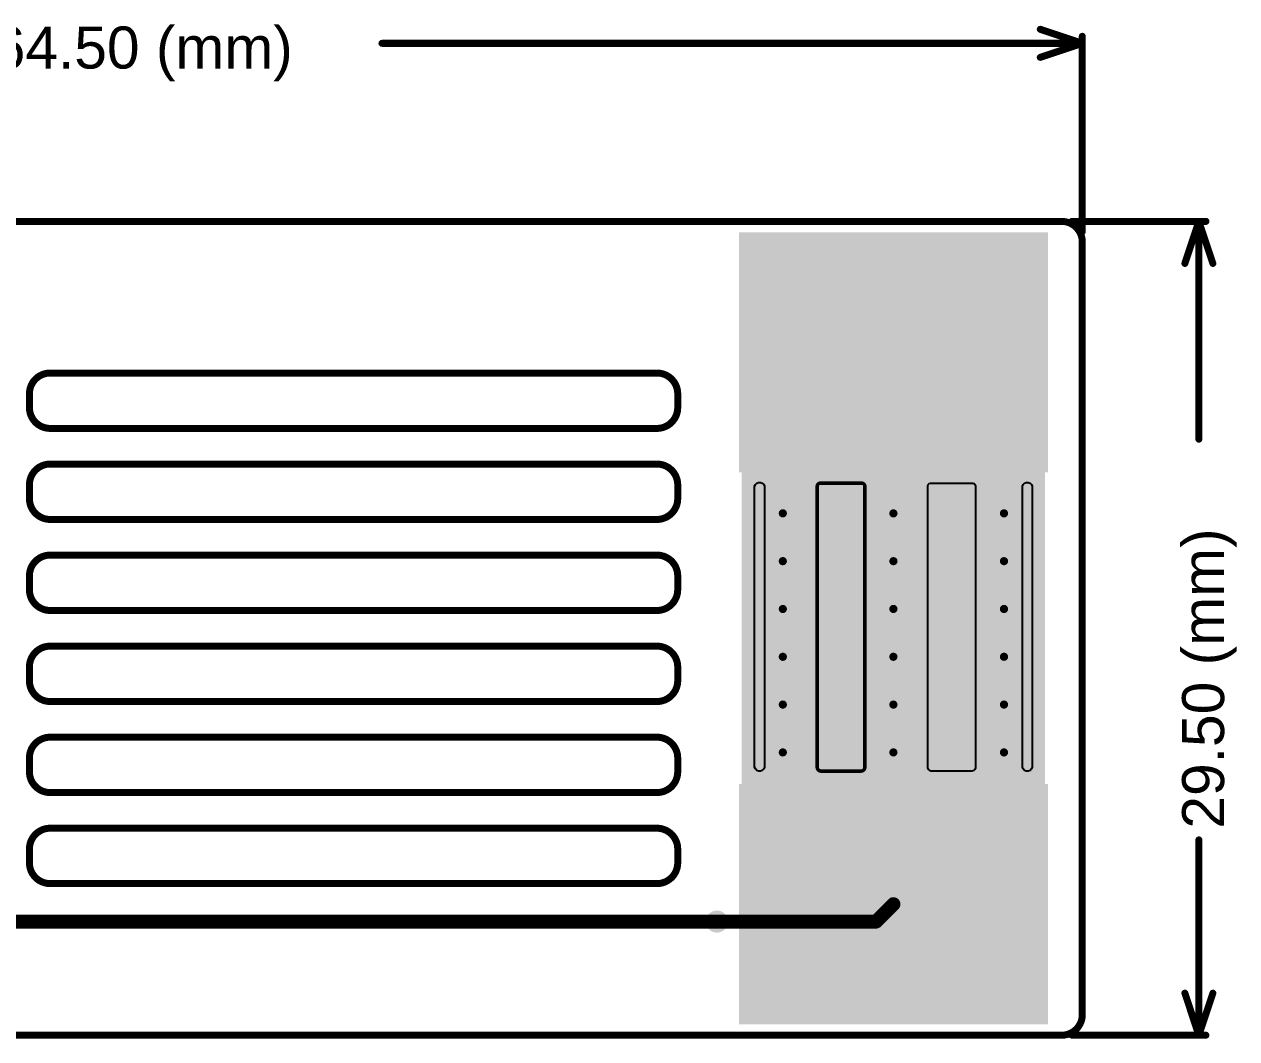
# Model space of a CAD drawing. Header units: millimetres. Extents: x -78 to 5.6, y -6.3 to 35.9.
# Drawn here: x -38.37 to 5.6, y -0.88 to 35.9 of the extents above; entities that cross this region are included whole.
import ezdxf

# ---------------------------------------------------------------- set-up
doc = ezdxf.new("R2010")
doc.units = ezdxf.units.MM
for name, color, linetype in [('BottomLayer', 5, 'Continuous'), ('BottomPaste', 16, 'Continuous'), ('BottomSolder', 6, 'Continuous'), ('Mechanical1', 6, 'Continuous'), ('Mechanical2', 216, 'Continuous'), ('MultiLayer', 9, 'Continuous'), ('TopLayer', 1, 'Continuous'), ('TopSolder', 216, 'Continuous'), ('ViaHoleLayer', 16, 'Continuous')]:
    doc.layers.add(name, color=color, linetype=linetype)
doc.styles.add('Arial', font='', dxfattribs={"height": 0.2})
doc.styles.get('Arial').set_extended_font_data('Arial')

# ---------------------------------------------------------------- blocks, each defined once
blk = doc.blocks.new('18650_CELL_PAD_B_11')
at = {"layer": 'BottomLayer'}
for points in [[(5.5, 4.25), (5.5, -4.25), (-5.5, -4.25), (-5.5, 4.25)], [(54.5, 4.25), (54.5, -4.25), (43.5, -4.25), (43.5, 4.25)]]:
    blk.add_hatch(color=5, dxfattribs=at).paths.add_polyline_path(points)
at = {"layer": 'BottomPaste'}
for points in [[(5.5, 4.25), (5.5, -4.25), (-5.5, -4.25), (-5.5, 4.25)], [(54.5, 4.25), (54.5, -4.25), (43.5, -4.25), (43.5, 4.25)]]:
    blk.add_hatch(color=16, dxfattribs=at).paths.add_polyline_path(points)
at = {"layer": 'BottomSolder'}
for points in [[(5.602, 4.352), (5.602, -4.352), (-5.602, -4.352), (-5.602, 4.352)], [(54.602, 4.352), (54.602, -4.352), (43.398, -4.352), (43.398, 4.352)]]:
    blk.add_hatch(color=6, dxfattribs=at).paths.add_polyline_path(points)
blk = doc.blocks.new('18650_CELL_PAD_B_12')
at = {"layer": 'BottomLayer'}
for points in [[(5.5, 4.25), (5.5, -4.25), (-5.5, -4.25), (-5.5, 4.25)], [(54.5, 4.25), (54.5, -4.25), (43.5, -4.25), (43.5, 4.25)]]:
    blk.add_hatch(color=5, dxfattribs=at).paths.add_polyline_path(points)
at = {"layer": 'BottomPaste'}
for points in [[(5.5, 4.25), (5.5, -4.25), (-5.5, -4.25), (-5.5, 4.25)], [(54.5, 4.25), (54.5, -4.25), (43.5, -4.25), (43.5, 4.25)]]:
    blk.add_hatch(color=16, dxfattribs=at).paths.add_polyline_path(points)
at = {"layer": 'BottomSolder'}
for points in [[(5.602, 4.352), (5.602, -4.352), (-5.602, -4.352), (-5.602, 4.352)], [(54.602, 4.352), (54.602, -4.352), (43.398, -4.352), (43.398, 4.352)]]:
    blk.add_hatch(color=6, dxfattribs=at).paths.add_polyline_path(points)

msp = doc.modelspace()

# ---------------------------------------------------------------- hatches: boundary and pattern name
at = {"layer": 'BottomLayer'}
msp.add_hatch(color=5, dxfattribs=at).paths.add_polyline_path([(-12.35, -0.25), (-1.35, -0.25), (-1.35, 28.25), (-12.35, 28.25)])
h = msp.add_hatch(color=5, dxfattribs=at)
edge = h.paths.add_edge_path()
edge.add_arc((-10.86, 18.167), 0.3, 0, 360)
h = msp.add_hatch(color=5, dxfattribs=at)
edge = h.paths.add_edge_path()
edge.add_arc((-6.85, 18.167), 0.3, 0, 360)
h = msp.add_hatch(color=5, dxfattribs=at)
edge = h.paths.add_edge_path()
edge.add_arc((-2.84, 18.167), 0.3, 0, 360)
h = msp.add_hatch(color=5, dxfattribs=at)
edge = h.paths.add_edge_path()
edge.add_arc((-10.86, 16.434), 0.3, 0, 360)
h = msp.add_hatch(color=5, dxfattribs=at)
edge = h.paths.add_edge_path()
edge.add_arc((-6.85, 16.434), 0.3, 0, 360)
h = msp.add_hatch(color=5, dxfattribs=at)
edge = h.paths.add_edge_path()
edge.add_arc((-2.84, 16.434), 0.3, 0, 360)
h = msp.add_hatch(color=5, dxfattribs=at)
edge = h.paths.add_edge_path()
edge.add_arc((-10.86, 14.701), 0.3, 0, 360)
h = msp.add_hatch(color=5, dxfattribs=at)
edge = h.paths.add_edge_path()
edge.add_arc((-6.85, 14.701), 0.3, 0, 360)
h = msp.add_hatch(color=5, dxfattribs=at)
edge = h.paths.add_edge_path()
edge.add_arc((-2.84, 14.701), 0.3, 0, 360)
h = msp.add_hatch(color=5, dxfattribs=at)
edge = h.paths.add_edge_path()
edge.add_arc((-10.86, 12.968), 0.3, 0, 360)
h = msp.add_hatch(color=5, dxfattribs=at)
edge = h.paths.add_edge_path()
edge.add_arc((-6.85, 12.968), 0.3, 0, 360)
h = msp.add_hatch(color=5, dxfattribs=at)
edge = h.paths.add_edge_path()
edge.add_arc((-2.84, 12.968), 0.3, 0, 360)
h = msp.add_hatch(color=5, dxfattribs=at)
edge = h.paths.add_edge_path()
edge.add_arc((-10.86, 11.235), 0.3, 0, 360)
h = msp.add_hatch(color=5, dxfattribs=at)
edge = h.paths.add_edge_path()
edge.add_arc((-6.85, 11.235), 0.3, 0, 360)
h = msp.add_hatch(color=5, dxfattribs=at)
edge = h.paths.add_edge_path()
edge.add_arc((-2.84, 11.235), 0.3, 0, 360)
h = msp.add_hatch(color=5, dxfattribs=at)
edge = h.paths.add_edge_path()
edge.add_arc((-10.86, 9.502), 0.3, 0, 360)
h = msp.add_hatch(color=5, dxfattribs=at)
edge = h.paths.add_edge_path()
edge.add_arc((-6.85, 9.502), 0.3, 0, 360)
h = msp.add_hatch(color=5, dxfattribs=at)
edge = h.paths.add_edge_path()
edge.add_arc((-2.84, 9.502), 0.3, 0, 360)
h = msp.add_hatch(color=5, dxfattribs=at)
edge = h.paths.add_edge_path()
edge.add_arc((-13.248, 3.37), 0.3, 0, 360)
at = {"layer": 'BottomSolder'}
h = msp.add_hatch(color=6, dxfattribs=at)
edge = h.paths.add_edge_path()
edge.add_arc((-10.86, 18.167), 0.402, 0, 360)
h = msp.add_hatch(color=6, dxfattribs=at)
edge = h.paths.add_edge_path()
edge.add_arc((-6.85, 18.167), 0.402, 0, 360)
h = msp.add_hatch(color=6, dxfattribs=at)
edge = h.paths.add_edge_path()
edge.add_arc((-2.84, 18.167), 0.402, 0, 360)
h = msp.add_hatch(color=6, dxfattribs=at)
edge = h.paths.add_edge_path()
edge.add_arc((-10.86, 16.434), 0.402, 0, 360)
h = msp.add_hatch(color=6, dxfattribs=at)
edge = h.paths.add_edge_path()
edge.add_arc((-6.85, 16.434), 0.402, 0, 360)
h = msp.add_hatch(color=6, dxfattribs=at)
edge = h.paths.add_edge_path()
edge.add_arc((-2.84, 16.434), 0.402, 0, 360)
h = msp.add_hatch(color=6, dxfattribs=at)
edge = h.paths.add_edge_path()
edge.add_arc((-10.86, 14.701), 0.402, 0, 360)
h = msp.add_hatch(color=6, dxfattribs=at)
edge = h.paths.add_edge_path()
edge.add_arc((-6.85, 14.701), 0.402, 0, 360)
h = msp.add_hatch(color=6, dxfattribs=at)
edge = h.paths.add_edge_path()
edge.add_arc((-2.84, 14.701), 0.402, 0, 360)
h = msp.add_hatch(color=6, dxfattribs=at)
edge = h.paths.add_edge_path()
edge.add_arc((-10.86, 12.968), 0.402, 0, 360)
h = msp.add_hatch(color=6, dxfattribs=at)
edge = h.paths.add_edge_path()
edge.add_arc((-6.85, 12.968), 0.402, 0, 360)
h = msp.add_hatch(color=6, dxfattribs=at)
edge = h.paths.add_edge_path()
edge.add_arc((-2.84, 12.968), 0.402, 0, 360)
h = msp.add_hatch(color=6, dxfattribs=at)
edge = h.paths.add_edge_path()
edge.add_arc((-10.86, 11.235), 0.402, 0, 360)
h = msp.add_hatch(color=6, dxfattribs=at)
edge = h.paths.add_edge_path()
edge.add_arc((-6.85, 11.235), 0.402, 0, 360)
h = msp.add_hatch(color=6, dxfattribs=at)
edge = h.paths.add_edge_path()
edge.add_arc((-2.84, 11.235), 0.402, 0, 360)
h = msp.add_hatch(color=6, dxfattribs=at)
edge = h.paths.add_edge_path()
edge.add_arc((-10.86, 9.502), 0.402, 0, 360)
h = msp.add_hatch(color=6, dxfattribs=at)
edge = h.paths.add_edge_path()
edge.add_arc((-6.85, 9.502), 0.402, 0, 360)
h = msp.add_hatch(color=6, dxfattribs=at)
edge = h.paths.add_edge_path()
edge.add_arc((-2.84, 9.502), 0.402, 0, 360)
h = msp.add_hatch(color=6, dxfattribs=at)
edge = h.paths.add_edge_path()
edge.add_arc((-13.248, 3.37), 0.402, 0, 360)
at = {"layer": 'TopLayer'}
msp.add_hatch(color=1, dxfattribs=at).paths.add_polyline_path([(-12.35, -0.25), (-1.35, -0.25), (-1.35, 28.25), (-12.35, 28.25)])
h = msp.add_hatch(color=1, dxfattribs=at)
edge = h.paths.add_edge_path()
edge.add_arc((-10.86, 18.167), 0.3, 0, 360)
h = msp.add_hatch(color=1, dxfattribs=at)
edge = h.paths.add_edge_path()
edge.add_arc((-6.85, 18.167), 0.3, 0, 360)
h = msp.add_hatch(color=1, dxfattribs=at)
edge = h.paths.add_edge_path()
edge.add_arc((-2.84, 18.167), 0.3, 0, 360)
h = msp.add_hatch(color=1, dxfattribs=at)
edge = h.paths.add_edge_path()
edge.add_arc((-10.86, 16.434), 0.3, 0, 360)
h = msp.add_hatch(color=1, dxfattribs=at)
edge = h.paths.add_edge_path()
edge.add_arc((-6.85, 16.434), 0.3, 0, 360)
h = msp.add_hatch(color=1, dxfattribs=at)
edge = h.paths.add_edge_path()
edge.add_arc((-2.84, 16.434), 0.3, 0, 360)
h = msp.add_hatch(color=1, dxfattribs=at)
edge = h.paths.add_edge_path()
edge.add_arc((-10.86, 14.701), 0.3, 0, 360)
h = msp.add_hatch(color=1, dxfattribs=at)
edge = h.paths.add_edge_path()
edge.add_arc((-6.85, 14.701), 0.3, 0, 360)
h = msp.add_hatch(color=1, dxfattribs=at)
edge = h.paths.add_edge_path()
edge.add_arc((-2.84, 14.701), 0.3, 0, 360)
h = msp.add_hatch(color=1, dxfattribs=at)
edge = h.paths.add_edge_path()
edge.add_arc((-10.86, 12.968), 0.3, 0, 360)
h = msp.add_hatch(color=1, dxfattribs=at)
edge = h.paths.add_edge_path()
edge.add_arc((-6.85, 12.968), 0.3, 0, 360)
h = msp.add_hatch(color=1, dxfattribs=at)
edge = h.paths.add_edge_path()
edge.add_arc((-2.84, 12.968), 0.3, 0, 360)
h = msp.add_hatch(color=1, dxfattribs=at)
edge = h.paths.add_edge_path()
edge.add_arc((-10.86, 11.235), 0.3, 0, 360)
h = msp.add_hatch(color=1, dxfattribs=at)
edge = h.paths.add_edge_path()
edge.add_arc((-6.85, 11.235), 0.3, 0, 360)
h = msp.add_hatch(color=1, dxfattribs=at)
edge = h.paths.add_edge_path()
edge.add_arc((-2.84, 11.235), 0.3, 0, 360)
h = msp.add_hatch(color=1, dxfattribs=at)
edge = h.paths.add_edge_path()
edge.add_arc((-10.86, 9.502), 0.3, 0, 360)
h = msp.add_hatch(color=1, dxfattribs=at)
edge = h.paths.add_edge_path()
edge.add_arc((-6.85, 9.502), 0.3, 0, 360)
h = msp.add_hatch(color=1, dxfattribs=at)
edge = h.paths.add_edge_path()
edge.add_arc((-2.84, 9.502), 0.3, 0, 360)
h = msp.add_hatch(color=1, dxfattribs=at)
edge = h.paths.add_edge_path()
edge.add_arc((-13.248, 3.37), 0.3, 0, 360)
at = {"layer": 'TopSolder'}
h = msp.add_hatch(color=216, dxfattribs=at)
edge = h.paths.add_edge_path()
edge.add_arc((-10.86, 18.167), 0.402, 0, 360)
h = msp.add_hatch(color=216, dxfattribs=at)
edge = h.paths.add_edge_path()
edge.add_arc((-6.85, 18.167), 0.402, 0, 360)
h = msp.add_hatch(color=216, dxfattribs=at)
edge = h.paths.add_edge_path()
edge.add_arc((-2.84, 18.167), 0.402, 0, 360)
h = msp.add_hatch(color=216, dxfattribs=at)
edge = h.paths.add_edge_path()
edge.add_arc((-10.86, 16.434), 0.402, 0, 360)
h = msp.add_hatch(color=216, dxfattribs=at)
edge = h.paths.add_edge_path()
edge.add_arc((-6.85, 16.434), 0.402, 0, 360)
h = msp.add_hatch(color=216, dxfattribs=at)
edge = h.paths.add_edge_path()
edge.add_arc((-2.84, 16.434), 0.402, 0, 360)
h = msp.add_hatch(color=216, dxfattribs=at)
edge = h.paths.add_edge_path()
edge.add_arc((-10.86, 14.701), 0.402, 0, 360)
h = msp.add_hatch(color=216, dxfattribs=at)
edge = h.paths.add_edge_path()
edge.add_arc((-6.85, 14.701), 0.402, 0, 360)
h = msp.add_hatch(color=216, dxfattribs=at)
edge = h.paths.add_edge_path()
edge.add_arc((-2.84, 14.701), 0.402, 0, 360)
h = msp.add_hatch(color=216, dxfattribs=at)
edge = h.paths.add_edge_path()
edge.add_arc((-10.86, 12.968), 0.402, 0, 360)
h = msp.add_hatch(color=216, dxfattribs=at)
edge = h.paths.add_edge_path()
edge.add_arc((-6.85, 12.968), 0.402, 0, 360)
h = msp.add_hatch(color=216, dxfattribs=at)
edge = h.paths.add_edge_path()
edge.add_arc((-2.84, 12.968), 0.402, 0, 360)
h = msp.add_hatch(color=216, dxfattribs=at)
edge = h.paths.add_edge_path()
edge.add_arc((-10.86, 11.235), 0.402, 0, 360)
h = msp.add_hatch(color=216, dxfattribs=at)
edge = h.paths.add_edge_path()
edge.add_arc((-6.85, 11.235), 0.402, 0, 360)
h = msp.add_hatch(color=216, dxfattribs=at)
edge = h.paths.add_edge_path()
edge.add_arc((-2.84, 11.235), 0.402, 0, 360)
h = msp.add_hatch(color=216, dxfattribs=at)
edge = h.paths.add_edge_path()
edge.add_arc((-10.86, 9.502), 0.402, 0, 360)
h = msp.add_hatch(color=216, dxfattribs=at)
edge = h.paths.add_edge_path()
edge.add_arc((-6.85, 9.502), 0.402, 0, 360)
h = msp.add_hatch(color=216, dxfattribs=at)
edge = h.paths.add_edge_path()
edge.add_arc((-2.84, 9.502), 0.402, 0, 360)
h = msp.add_hatch(color=216, dxfattribs=at)
edge = h.paths.add_edge_path()
edge.add_arc((-13.248, 3.37), 0.402, 0, 360)
at = {"layer": 'ViaHoleLayer'}
h = msp.add_hatch(color=16, dxfattribs=at)
edge = h.paths.add_edge_path()
edge.add_arc((-10.86, 18.167), 0.15, 0, 360)
h = msp.add_hatch(color=16, dxfattribs=at)
edge = h.paths.add_edge_path()
edge.add_arc((-6.85, 18.167), 0.15, 0, 360)
h = msp.add_hatch(color=16, dxfattribs=at)
edge = h.paths.add_edge_path()
edge.add_arc((-2.84, 18.167), 0.15, 0, 360)
h = msp.add_hatch(color=16, dxfattribs=at)
edge = h.paths.add_edge_path()
edge.add_arc((-10.86, 16.434), 0.15, 0, 360)
h = msp.add_hatch(color=16, dxfattribs=at)
edge = h.paths.add_edge_path()
edge.add_arc((-6.85, 16.434), 0.15, 0, 360)
h = msp.add_hatch(color=16, dxfattribs=at)
edge = h.paths.add_edge_path()
edge.add_arc((-2.84, 16.434), 0.15, 0, 360)
h = msp.add_hatch(color=16, dxfattribs=at)
edge = h.paths.add_edge_path()
edge.add_arc((-10.86, 14.701), 0.15, 0, 360)
h = msp.add_hatch(color=16, dxfattribs=at)
edge = h.paths.add_edge_path()
edge.add_arc((-6.85, 14.701), 0.15, 0, 360)
h = msp.add_hatch(color=16, dxfattribs=at)
edge = h.paths.add_edge_path()
edge.add_arc((-2.84, 14.701), 0.15, 0, 360)
h = msp.add_hatch(color=16, dxfattribs=at)
edge = h.paths.add_edge_path()
edge.add_arc((-10.86, 12.968), 0.15, 0, 360)
h = msp.add_hatch(color=16, dxfattribs=at)
edge = h.paths.add_edge_path()
edge.add_arc((-6.85, 12.968), 0.15, 0, 360)
h = msp.add_hatch(color=16, dxfattribs=at)
edge = h.paths.add_edge_path()
edge.add_arc((-2.84, 12.968), 0.15, 0, 360)
h = msp.add_hatch(color=16, dxfattribs=at)
edge = h.paths.add_edge_path()
edge.add_arc((-10.86, 11.235), 0.15, 0, 360)
h = msp.add_hatch(color=16, dxfattribs=at)
edge = h.paths.add_edge_path()
edge.add_arc((-6.85, 11.235), 0.15, 0, 360)
h = msp.add_hatch(color=16, dxfattribs=at)
edge = h.paths.add_edge_path()
edge.add_arc((-2.84, 11.235), 0.15, 0, 360)
h = msp.add_hatch(color=16, dxfattribs=at)
edge = h.paths.add_edge_path()
edge.add_arc((-10.86, 9.502), 0.15, 0, 360)
h = msp.add_hatch(color=16, dxfattribs=at)
edge = h.paths.add_edge_path()
edge.add_arc((-6.85, 9.502), 0.15, 0, 360)
h = msp.add_hatch(color=16, dxfattribs=at)
edge = h.paths.add_edge_path()
edge.add_arc((-2.84, 9.502), 0.15, 0, 360)
h = msp.add_hatch(color=16, dxfattribs=at)
edge = h.paths.add_edge_path()
edge.add_arc((-13.248, 3.37), 0.15, 0, 360)

# ---------------------------------------------------------------- linework, layer by layer
at = {"layer": 'BottomLayer', "const_width": 0.508}
for points in [[(-7.48, 3.37), (-6.85, 4)], [(-13.248, 3.37), (-7.48, 3.37)]]:
    msp.add_lwpolyline(points, dxfattribs=at)
at = {"layer": 'BottomLayer', "const_width": 0.254}
for points in [[(-6.977, 4, 1), (-6.723, 4, 1)], [(-13.375, 3.37, 1), (-13.121, 3.37, 1)], [(-7.607, 3.37, 1), (-7.353, 3.37, 1)], [(-7.607, 3.37, 1), (-7.353, 3.37, 1)]]:
    msp.add_lwpolyline(points, format="xyb", close=True, dxfattribs=at)
at = {"layer": 'BottomSolder'}
for p, q in [((-11.882, 19.147), (-11.855, 19.212)), ((-11.882, 19.111), (-11.882, 19.147)), ((-11.882, 9.002), (-11.882, 19.111)), ((-11.855, 19.212), (-11.805, 19.262)), ((-11.805, 19.262), (-11.74, 19.289)), ((-11.74, 19.289), (-11.669, 19.289)), ((-11.669, 19.289), (-11.604, 19.262)), ((-11.604, 19.262), (-11.554, 19.212)), ((-11.554, 19.212), (-11.526, 19.147)), ((-11.526, 19.147), (-11.526, 19.111)), ((-11.526, 19.111), (-11.526, 9.002)), ((-9.613, 19.169), (-9.595, 19.212)), ((-9.613, 19.147), (-9.613, 19.169)), ((-9.613, 8.967), (-9.613, 19.147)), ((-9.595, 19.212), (-9.562, 19.244)), ((-9.562, 19.244), (-9.52, 19.262)), ((-9.52, 19.262), (-7.978, 19.262)), ((-7.978, 19.262), (-7.935, 19.244)), ((-7.935, 19.244), (-7.903, 19.212)), ((-7.903, 19.212), (-7.885, 19.169)), ((-7.885, 19.169), (-7.885, 19.147)), ((-7.885, 19.147), (-7.885, 8.967)), ((-5.602, 19.169), (-5.585, 19.212)), ((-5.602, 19.147), (-5.602, 19.169)), ((-5.602, 8.967), (-5.602, 19.147)), ((-5.585, 19.212), (-5.552, 19.244)), ((-5.552, 19.244), (-5.51, 19.262)), ((-5.51, 19.262), (-3.968, 19.262)), ((-3.968, 19.262), (-3.925, 19.244)), ((-3.925, 19.244), (-3.893, 19.212)), ((-3.893, 19.212), (-3.875, 19.169)), ((-3.875, 19.169), (-3.875, 19.147)), ((-3.875, 19.147), (-3.875, 8.967)), ((-2.173, 19.147), (-2.146, 19.212)), ((-2.173, 19.111), (-2.173, 19.147)), ((-2.173, 9.002), (-2.173, 19.111)), ((-2.146, 19.212), (-2.096, 19.262)), ((-2.096, 19.262), (-2.031, 19.289)), ((-2.031, 19.289), (-1.96, 19.289)), ((-1.96, 19.289), (-1.895, 19.262)), ((-1.895, 19.262), (-1.845, 19.212)), ((-1.845, 19.212), (-1.818, 19.147)), ((-1.818, 19.147), (-1.818, 19.111)), ((-1.818, 19.111), (-1.818, 9.002)), ((-11.882, 8.967), (-11.882, 9.002)), ((-11.855, 8.901), (-11.882, 8.967)), ((-11.805, 8.851), (-11.855, 8.901)), ((-11.74, 8.824), (-11.805, 8.851)), ((-11.669, 8.824), (-11.74, 8.824)), ((-11.604, 8.851), (-11.669, 8.824)), ((-11.554, 8.901), (-11.604, 8.851)), ((-11.526, 8.967), (-11.554, 8.901)), ((-11.526, 9.002), (-11.526, 8.967)), ((-9.613, 8.938), (-9.613, 8.967)), ((-9.591, 8.886), (-9.613, 8.938)), ((-9.551, 8.846), (-9.591, 8.886)), ((-9.498, 8.824), (-9.551, 8.846)), ((-7.999, 8.824), (-9.498, 8.824)), ((-7.947, 8.846), (-7.999, 8.824)), ((-7.907, 8.886), (-7.947, 8.846)), ((-7.885, 8.938), (-7.907, 8.886)), ((-7.885, 8.967), (-7.885, 8.938)), ((-5.602, 8.938), (-5.602, 8.967)), ((-5.581, 8.886), (-5.602, 8.938)), ((-5.541, 8.846), (-5.581, 8.886)), ((-5.488, 8.824), (-5.541, 8.846)), ((-3.989, 8.824), (-5.488, 8.824)), ((-3.937, 8.846), (-3.989, 8.824)), ((-3.897, 8.886), (-3.937, 8.846)), ((-3.875, 8.938), (-3.897, 8.886)), ((-3.875, 8.967), (-3.875, 8.938)), ((-2.173, 8.967), (-2.173, 9.002)), ((-2.146, 8.901), (-2.173, 8.967)), ((-2.096, 8.851), (-2.146, 8.901)), ((-2.031, 8.824), (-2.096, 8.851)), ((-1.96, 8.824), (-2.031, 8.824)), ((-1.895, 8.851), (-1.96, 8.824)), ((-1.845, 8.901), (-1.895, 8.851)), ((-1.818, 8.967), (-1.845, 8.901)), ((-1.818, 9.002), (-1.818, 8.967))]:
    msp.add_line(p, q, dxfattribs=at)
at = {"layer": 'BottomSolder', "const_width": 0.127}
for points in [[(-9.613, 19.147, -0.414214), (-9.497, 19.262)], [(-8.001, 19.262, -0.414214), (-7.885, 19.147)], [(-9.47, 8.824, -0.414214), (-9.613, 8.967)], [(-7.885, 8.967, -0.414214), (-8.028, 8.824)]]:
    msp.add_lwpolyline(points, format="xyb", dxfattribs=at)
for points in [[(-9.613, 8.967), (-9.613, 19.147)], [(-9.497, 19.262), (-8.001, 19.262)], [(-7.885, 8.967), (-7.885, 19.147)], [(-9.47, 8.824), (-8.028, 8.824)]]:
    msp.add_lwpolyline(points, dxfattribs=at)
at = {"layer": 'BottomSolder', "const_width": 0.0635}
for points in [[(-9.644, 19.147, 1), (-9.581, 19.147, 1)], [(-9.644, 19.147, 1), (-9.581, 19.147, 1)], [(-9.529, 19.262, 1), (-9.465, 19.262, 1)], [(-9.529, 19.262, 1), (-9.465, 19.262, 1)], [(-8.032, 19.262, 1), (-7.969, 19.262, 1)], [(-8.032, 19.262, 1), (-7.969, 19.262, 1)], [(-7.917, 19.147, 1), (-7.854, 19.147, 1)], [(-7.917, 19.147, 1), (-7.854, 19.147, 1)], [(-9.644, 8.967, 1), (-9.581, 8.967, 1)], [(-9.644, 8.967, 1), (-9.581, 8.967, 1)], [(-9.502, 8.824, 1), (-9.438, 8.824, 1)], [(-9.502, 8.824, 1), (-9.438, 8.824, 1)], [(-8.059, 8.824, 1), (-7.996, 8.824, 1)], [(-8.059, 8.824, 1), (-7.996, 8.824, 1)], [(-7.917, 8.967, 1), (-7.854, 8.967, 1)], [(-7.917, 8.967, 1), (-7.854, 8.967, 1)]]:
    msp.add_lwpolyline(points, format="xyb", close=True, dxfattribs=at)
at = {"layer": 'Mechanical1', "const_width": 0.254}
for points in [[(-1.524, 35.712), (0, 35.204)], [(-25.394, 35.204), (0, 35.204)], [(-1.524, 34.696), (0, 35.204)], [(0, 28.381), (0, 35.458)], [(-0.369, 28.75), (4.481, 28.75)], [(3.719, 27.226), (4.227, 28.75)], [(4.227, 28.75), (4.735, 27.226)], [(4.227, 20.856), (4.227, 28.75)], [(4.227, -0.75), (4.227, 6.331)], [(3.719, 0.774), (4.227, -0.75)], [(4.227, -0.75), (4.735, 0.774)], [(-0.369, -0.75), (4.481, -0.75)]]:
    msp.add_lwpolyline(points, dxfattribs=at)
at = {"layer": 'Mechanical1', "const_width": 0.127}
for points in [[(-1.587, 35.712, 1), (-1.46, 35.712, 1)], [(-25.458, 35.204, 1), (-25.331, 35.204, 1)], [(-0.064, 35.458, 1), (0.064, 35.458, 1)], [(-0.064, 35.204, 1), (0.064, 35.204, 1)], [(-0.064, 35.204, 1), (0.064, 35.204, 1)], [(-0.064, 35.204, 1), (0.064, 35.204, 1)], [(-1.587, 34.696, 1), (-1.46, 34.696, 1)], [(-0.433, 28.75, 1), (-0.306, 28.75, 1)], [(4.164, 28.75, 1), (4.291, 28.75, 1)], [(4.164, 28.75, 1), (4.291, 28.75, 1)], [(4.164, 28.75, 1), (4.291, 28.75, 1)], [(4.418, 28.75, 1), (4.545, 28.75, 1)], [(-0.064, 28.381, 1), (0.064, 28.381, 1)], [(3.656, 27.226, 1), (3.783, 27.226, 1)], [(4.672, 27.226, 1), (4.799, 27.226, 1)], [(4.164, 20.856, 1), (4.291, 20.856, 1)], [(4.164, 6.331, 1), (4.291, 6.331, 1)], [(3.656, 0.774, 1), (3.783, 0.774, 1)], [(4.672, 0.774, 1), (4.799, 0.774, 1)], [(-0.433, -0.75, 1), (-0.306, -0.75, 1)], [(4.164, -0.75, 1), (4.291, -0.75, 1)], [(4.164, -0.75, 1), (4.291, -0.75, 1)], [(4.164, -0.75, 1), (4.291, -0.75, 1)], [(4.418, -0.75, 1), (4.545, -0.75, 1)]]:
    msp.add_lwpolyline(points, format="xyb", close=True, dxfattribs=at)
at = {"layer": 'Mechanical2', "const_width": 0.254}
for points in [[(-63.75, 28.75), (-0.75, 28.75)], [(0, 0), (0, 28)], [(-37.425, 23.254), (-15.425, 23.254)], [(-38.179, 22), (-38.179, 22.5)], [(-14.671, 22), (-14.671, 22.5)], [(-37.425, 21.246), (-15.425, 21.246)], [(-37.425, 19.954), (-15.425, 19.954)], [(-38.179, 18.7), (-38.179, 19.2)], [(-14.671, 18.7), (-14.671, 19.2)], [(-37.425, 17.946), (-15.425, 17.946)], [(-37.425, 16.654), (-15.425, 16.654)], [(-38.179, 15.4), (-38.179, 15.9)], [(-14.671, 15.4), (-14.671, 15.9)], [(-37.425, 14.646), (-15.425, 14.646)], [(-37.425, 13.354), (-15.425, 13.354)], [(-38.179, 12.1), (-38.179, 12.6)], [(-14.671, 12.1), (-14.671, 12.6)], [(-37.425, 11.346), (-15.425, 11.346)], [(-37.425, 10.054), (-15.425, 10.054)], [(-38.179, 8.8), (-38.179, 9.3)], [(-14.671, 8.8), (-14.671, 9.3)], [(-37.425, 8.046), (-15.425, 8.046)], [(-37.425, 6.754), (-15.425, 6.754)], [(-38.179, 5.5), (-38.179, 6)], [(-14.671, 5.5), (-14.671, 6)], [(-37.425, 4.746), (-15.425, 4.746)], [(-63.75, -0.75), (-0.75, -0.75)]]:
    msp.add_lwpolyline(points, dxfattribs=at)
at = {"layer": 'Mechanical2', "const_width": 0.127}
for points in [[(-0.814, 28.75, 1), (-0.687, 28.75, 1)], [(-0.814, 28.75, 1), (-0.687, 28.75, 1)], [(-0.064, 28, 1), (0.064, 28, 1)], [(-0.064, 28, 1), (0.064, 28, 1)], [(-37.489, 23.254, 1), (-37.362, 23.254, 1)], [(-37.489, 23.254, 1), (-37.362, 23.254, 1)], [(-37.489, 23.254, 1), (-37.362, 23.254, 1)], [(-37.489, 23.254, 1), (-37.362, 23.254, 1)], [(-15.489, 23.254, 1), (-15.362, 23.254, 1)], [(-15.489, 23.254, 1), (-15.362, 23.254, 1)], [(-15.489, 23.254, 1), (-15.362, 23.254, 1)], [(-15.489, 23.254, 1), (-15.362, 23.254, 1)], [(-38.242, 22.5, 1), (-38.115, 22.5, 1)], [(-38.242, 22.5, 1), (-38.115, 22.5, 1)], [(-38.242, 22.5, 1), (-38.115, 22.5, 1)], [(-38.242, 22.5, 1), (-38.115, 22.5, 1)], [(-14.735, 22.5, 1), (-14.608, 22.5, 1)], [(-14.735, 22.5, 1), (-14.608, 22.5, 1)], [(-14.735, 22.5, 1), (-14.608, 22.5, 1)], [(-14.735, 22.5, 1), (-14.608, 22.5, 1)], [(-38.242, 22, 1), (-38.115, 22, 1)], [(-38.242, 22, 1), (-38.115, 22, 1)], [(-38.242, 22, 1), (-38.115, 22, 1)], [(-38.242, 22, 1), (-38.115, 22, 1)], [(-14.735, 22, 1), (-14.608, 22, 1)], [(-14.735, 22, 1), (-14.608, 22, 1)], [(-14.735, 22, 1), (-14.608, 22, 1)], [(-14.735, 22, 1), (-14.608, 22, 1)], [(-37.489, 21.246, 1), (-37.362, 21.246, 1)], [(-37.489, 21.246, 1), (-37.362, 21.246, 1)], [(-37.489, 21.246, 1), (-37.362, 21.246, 1)], [(-37.489, 21.246, 1), (-37.362, 21.246, 1)], [(-15.489, 21.246, 1), (-15.362, 21.246, 1)], [(-15.489, 21.246, 1), (-15.362, 21.246, 1)], [(-15.489, 21.246, 1), (-15.362, 21.246, 1)], [(-15.489, 21.246, 1), (-15.362, 21.246, 1)], [(-37.489, 19.954, 1), (-37.362, 19.954, 1)], [(-37.489, 19.954, 1), (-37.362, 19.954, 1)], [(-37.489, 19.954, 1), (-37.362, 19.954, 1)], [(-37.489, 19.954, 1), (-37.362, 19.954, 1)], [(-15.489, 19.954, 1), (-15.362, 19.954, 1)], [(-15.489, 19.954, 1), (-15.362, 19.954, 1)], [(-15.489, 19.954, 1), (-15.362, 19.954, 1)], [(-15.489, 19.954, 1), (-15.362, 19.954, 1)], [(-38.242, 19.2, 1), (-38.115, 19.2, 1)], [(-38.242, 19.2, 1), (-38.115, 19.2, 1)], [(-38.242, 19.2, 1), (-38.115, 19.2, 1)], [(-38.242, 19.2, 1), (-38.115, 19.2, 1)], [(-14.735, 19.2, 1), (-14.608, 19.2, 1)], [(-14.735, 19.2, 1), (-14.608, 19.2, 1)], [(-14.735, 19.2, 1), (-14.608, 19.2, 1)], [(-14.735, 19.2, 1), (-14.608, 19.2, 1)], [(-38.242, 18.7, 1), (-38.115, 18.7, 1)], [(-38.242, 18.7, 1), (-38.115, 18.7, 1)], [(-38.242, 18.7, 1), (-38.115, 18.7, 1)], [(-38.242, 18.7, 1), (-38.115, 18.7, 1)], [(-14.735, 18.7, 1), (-14.608, 18.7, 1)], [(-14.735, 18.7, 1), (-14.608, 18.7, 1)], [(-14.735, 18.7, 1), (-14.608, 18.7, 1)], [(-14.735, 18.7, 1), (-14.608, 18.7, 1)], [(-37.489, 17.946, 1), (-37.362, 17.946, 1)], [(-37.489, 17.946, 1), (-37.362, 17.946, 1)], [(-37.489, 17.946, 1), (-37.362, 17.946, 1)], [(-37.489, 17.946, 1), (-37.362, 17.946, 1)], [(-15.489, 17.946, 1), (-15.362, 17.946, 1)], [(-15.489, 17.946, 1), (-15.362, 17.946, 1)], [(-15.489, 17.946, 1), (-15.362, 17.946, 1)], [(-15.489, 17.946, 1), (-15.362, 17.946, 1)], [(-37.489, 16.654, 1), (-37.362, 16.654, 1)], [(-37.489, 16.654, 1), (-37.362, 16.654, 1)], [(-37.489, 16.654, 1), (-37.362, 16.654, 1)], [(-37.489, 16.654, 1), (-37.362, 16.654, 1)], [(-15.489, 16.654, 1), (-15.362, 16.654, 1)], [(-15.489, 16.654, 1), (-15.362, 16.654, 1)], [(-15.489, 16.654, 1), (-15.362, 16.654, 1)], [(-15.489, 16.654, 1), (-15.362, 16.654, 1)], [(-38.242, 15.9, 1), (-38.115, 15.9, 1)], [(-38.242, 15.9, 1), (-38.115, 15.9, 1)], [(-38.242, 15.9, 1), (-38.115, 15.9, 1)], [(-38.242, 15.9, 1), (-38.115, 15.9, 1)], [(-14.735, 15.9, 1), (-14.608, 15.9, 1)], [(-14.735, 15.9, 1), (-14.608, 15.9, 1)], [(-14.735, 15.9, 1), (-14.608, 15.9, 1)], [(-14.735, 15.9, 1), (-14.608, 15.9, 1)], [(-38.242, 15.4, 1), (-38.115, 15.4, 1)], [(-38.242, 15.4, 1), (-38.115, 15.4, 1)], [(-38.242, 15.4, 1), (-38.115, 15.4, 1)], [(-38.242, 15.4, 1), (-38.115, 15.4, 1)], [(-14.735, 15.4, 1), (-14.608, 15.4, 1)], [(-14.735, 15.4, 1), (-14.608, 15.4, 1)], [(-14.735, 15.4, 1), (-14.608, 15.4, 1)], [(-14.735, 15.4, 1), (-14.608, 15.4, 1)], [(-37.489, 14.646, 1), (-37.362, 14.646, 1)], [(-37.489, 14.646, 1), (-37.362, 14.646, 1)], [(-37.489, 14.646, 1), (-37.362, 14.646, 1)], [(-37.489, 14.646, 1), (-37.362, 14.646, 1)], [(-15.489, 14.646, 1), (-15.362, 14.646, 1)], [(-15.489, 14.646, 1), (-15.362, 14.646, 1)], [(-15.489, 14.646, 1), (-15.362, 14.646, 1)], [(-15.489, 14.646, 1), (-15.362, 14.646, 1)], [(-37.489, 13.354, 1), (-37.362, 13.354, 1)], [(-37.489, 13.354, 1), (-37.362, 13.354, 1)], [(-37.489, 13.354, 1), (-37.362, 13.354, 1)], [(-37.489, 13.354, 1), (-37.362, 13.354, 1)], [(-15.489, 13.354, 1), (-15.362, 13.354, 1)], [(-15.489, 13.354, 1), (-15.362, 13.354, 1)], [(-15.489, 13.354, 1), (-15.362, 13.354, 1)], [(-15.489, 13.354, 1), (-15.362, 13.354, 1)], [(-38.242, 12.6, 1), (-38.115, 12.6, 1)], [(-38.242, 12.6, 1), (-38.115, 12.6, 1)], [(-38.242, 12.6, 1), (-38.115, 12.6, 1)], [(-38.242, 12.6, 1), (-38.115, 12.6, 1)], [(-14.735, 12.6, 1), (-14.608, 12.6, 1)], [(-14.735, 12.6, 1), (-14.608, 12.6, 1)], [(-14.735, 12.6, 1), (-14.608, 12.6, 1)], [(-14.735, 12.6, 1), (-14.608, 12.6, 1)], [(-38.242, 12.1, 1), (-38.115, 12.1, 1)], [(-38.242, 12.1, 1), (-38.115, 12.1, 1)], [(-38.242, 12.1, 1), (-38.115, 12.1, 1)], [(-38.242, 12.1, 1), (-38.115, 12.1, 1)], [(-14.735, 12.1, 1), (-14.608, 12.1, 1)], [(-14.735, 12.1, 1), (-14.608, 12.1, 1)], [(-14.735, 12.1, 1), (-14.608, 12.1, 1)], [(-14.735, 12.1, 1), (-14.608, 12.1, 1)], [(-37.489, 11.346, 1), (-37.362, 11.346, 1)], [(-37.489, 11.346, 1), (-37.362, 11.346, 1)], [(-37.489, 11.346, 1), (-37.362, 11.346, 1)], [(-37.489, 11.346, 1), (-37.362, 11.346, 1)], [(-15.489, 11.346, 1), (-15.362, 11.346, 1)], [(-15.489, 11.346, 1), (-15.362, 11.346, 1)], [(-15.489, 11.346, 1), (-15.362, 11.346, 1)], [(-15.489, 11.346, 1), (-15.362, 11.346, 1)], [(-37.489, 10.054, 1), (-37.362, 10.054, 1)], [(-37.489, 10.054, 1), (-37.362, 10.054, 1)], [(-37.489, 10.054, 1), (-37.362, 10.054, 1)], [(-37.489, 10.054, 1), (-37.362, 10.054, 1)], [(-15.489, 10.054, 1), (-15.362, 10.054, 1)], [(-15.489, 10.054, 1), (-15.362, 10.054, 1)], [(-15.489, 10.054, 1), (-15.362, 10.054, 1)], [(-15.489, 10.054, 1), (-15.362, 10.054, 1)], [(-38.242, 9.3, 1), (-38.115, 9.3, 1)], [(-38.242, 9.3, 1), (-38.115, 9.3, 1)], [(-38.242, 9.3, 1), (-38.115, 9.3, 1)], [(-38.242, 9.3, 1), (-38.115, 9.3, 1)], [(-14.735, 9.3, 1), (-14.608, 9.3, 1)], [(-14.735, 9.3, 1), (-14.608, 9.3, 1)], [(-14.735, 9.3, 1), (-14.608, 9.3, 1)], [(-14.735, 9.3, 1), (-14.608, 9.3, 1)], [(-38.242, 8.8, 1), (-38.115, 8.8, 1)], [(-38.242, 8.8, 1), (-38.115, 8.8, 1)], [(-38.242, 8.8, 1), (-38.115, 8.8, 1)], [(-38.242, 8.8, 1), (-38.115, 8.8, 1)], [(-14.735, 8.8, 1), (-14.608, 8.8, 1)], [(-14.735, 8.8, 1), (-14.608, 8.8, 1)], [(-14.735, 8.8, 1), (-14.608, 8.8, 1)], [(-14.735, 8.8, 1), (-14.608, 8.8, 1)], [(-37.489, 8.046, 1), (-37.362, 8.046, 1)], [(-37.489, 8.046, 1), (-37.362, 8.046, 1)], [(-37.489, 8.046, 1), (-37.362, 8.046, 1)], [(-37.489, 8.046, 1), (-37.362, 8.046, 1)], [(-15.489, 8.046, 1), (-15.362, 8.046, 1)], [(-15.489, 8.046, 1), (-15.362, 8.046, 1)], [(-15.489, 8.046, 1), (-15.362, 8.046, 1)], [(-15.489, 8.046, 1), (-15.362, 8.046, 1)], [(-37.489, 6.754, 1), (-37.362, 6.754, 1)], [(-37.489, 6.754, 1), (-37.362, 6.754, 1)], [(-37.489, 6.754, 1), (-37.362, 6.754, 1)], [(-37.489, 6.754, 1), (-37.362, 6.754, 1)], [(-15.489, 6.754, 1), (-15.362, 6.754, 1)], [(-15.489, 6.754, 1), (-15.362, 6.754, 1)], [(-15.489, 6.754, 1), (-15.362, 6.754, 1)], [(-15.489, 6.754, 1), (-15.362, 6.754, 1)], [(-38.242, 6, 1), (-38.115, 6, 1)], [(-38.242, 6, 1), (-38.115, 6, 1)], [(-38.242, 6, 1), (-38.115, 6, 1)], [(-38.242, 6, 1), (-38.115, 6, 1)], [(-14.735, 6, 1), (-14.608, 6, 1)], [(-14.735, 6, 1), (-14.608, 6, 1)], [(-14.735, 6, 1), (-14.608, 6, 1)], [(-14.735, 6, 1), (-14.608, 6, 1)], [(-38.242, 5.5, 1), (-38.115, 5.5, 1)], [(-38.242, 5.5, 1), (-38.115, 5.5, 1)], [(-38.242, 5.5, 1), (-38.115, 5.5, 1)], [(-38.242, 5.5, 1), (-38.115, 5.5, 1)], [(-14.735, 5.5, 1), (-14.608, 5.5, 1)], [(-14.735, 5.5, 1), (-14.608, 5.5, 1)], [(-14.735, 5.5, 1), (-14.608, 5.5, 1)], [(-14.735, 5.5, 1), (-14.608, 5.5, 1)], [(-37.489, 4.746, 1), (-37.362, 4.746, 1)], [(-37.489, 4.746, 1), (-37.362, 4.746, 1)], [(-37.489, 4.746, 1), (-37.362, 4.746, 1)], [(-37.489, 4.746, 1), (-37.362, 4.746, 1)], [(-15.489, 4.746, 1), (-15.362, 4.746, 1)], [(-15.489, 4.746, 1), (-15.362, 4.746, 1)], [(-15.489, 4.746, 1), (-15.362, 4.746, 1)], [(-15.489, 4.746, 1), (-15.362, 4.746, 1)], [(-0.064, 0, 1), (0.064, 0, 1)], [(-0.064, 0, 1), (0.064, 0, 1)], [(-0.814, -0.75, 1), (-0.687, -0.75, 1)], [(-0.814, -0.75, 1), (-0.687, -0.75, 1)]]:
    msp.add_lwpolyline(points, format="xyb", close=True, dxfattribs=at)
at = {"layer": 'Mechanical2', "const_width": 0.254}
for points in [[(-0.75, 28.75, -0.414214), (0, 28)], [(-38.179, 22.5, -0.414214), (-37.425, 23.254)], [(-38.179, 22.5, -0.414214), (-37.425, 23.254)], [(-38.179, 22.5, -0.414214), (-37.425, 23.254)], [(-15.425, 23.254, -0.414214), (-14.671, 22.5)], [(-15.425, 23.254, -0.414214), (-14.671, 22.5)], [(-15.425, 23.254, -0.414214), (-14.671, 22.5)], [(-37.425, 21.246, -0.414214), (-38.179, 22)], [(-37.425, 21.246, -0.414214), (-38.179, 22)], [(-37.425, 21.246, -0.414214), (-38.179, 22)], [(-14.671, 22, -0.414214), (-15.425, 21.246)], [(-14.671, 22, -0.414214), (-15.425, 21.246)], [(-14.671, 22, -0.414214), (-15.425, 21.246)], [(-38.179, 19.2, -0.414214), (-37.425, 19.954)], [(-38.179, 19.2, -0.414214), (-37.425, 19.954)], [(-38.179, 19.2, -0.414214), (-37.425, 19.954)], [(-15.425, 19.954, -0.414214), (-14.671, 19.2)], [(-15.425, 19.954, -0.414214), (-14.671, 19.2)], [(-15.425, 19.954, -0.414214), (-14.671, 19.2)], [(-37.425, 17.946, -0.414214), (-38.179, 18.7)], [(-37.425, 17.946, -0.414214), (-38.179, 18.7)], [(-37.425, 17.946, -0.414214), (-38.179, 18.7)], [(-14.671, 18.7, -0.414214), (-15.425, 17.946)], [(-14.671, 18.7, -0.414214), (-15.425, 17.946)], [(-14.671, 18.7, -0.414214), (-15.425, 17.946)], [(-38.179, 15.9, -0.414214), (-37.425, 16.654)], [(-38.179, 15.9, -0.414214), (-37.425, 16.654)], [(-38.179, 15.9, -0.414214), (-37.425, 16.654)], [(-15.425, 16.654, -0.414214), (-14.671, 15.9)], [(-15.425, 16.654, -0.414214), (-14.671, 15.9)], [(-15.425, 16.654, -0.414214), (-14.671, 15.9)], [(-37.425, 14.646, -0.414214), (-38.179, 15.4)], [(-37.425, 14.646, -0.414214), (-38.179, 15.4)], [(-37.425, 14.646, -0.414214), (-38.179, 15.4)], [(-14.671, 15.4, -0.414214), (-15.425, 14.646)], [(-14.671, 15.4, -0.414214), (-15.425, 14.646)], [(-14.671, 15.4, -0.414214), (-15.425, 14.646)], [(-38.179, 12.6, -0.414214), (-37.425, 13.354)], [(-38.179, 12.6, -0.414214), (-37.425, 13.354)], [(-38.179, 12.6, -0.414214), (-37.425, 13.354)], [(-15.425, 13.354, -0.414214), (-14.671, 12.6)], [(-15.425, 13.354, -0.414214), (-14.671, 12.6)], [(-15.425, 13.354, -0.414214), (-14.671, 12.6)], [(-37.425, 11.346, -0.414214), (-38.179, 12.1)], [(-37.425, 11.346, -0.414214), (-38.179, 12.1)], [(-37.425, 11.346, -0.414214), (-38.179, 12.1)], [(-14.671, 12.1, -0.414214), (-15.425, 11.346)], [(-14.671, 12.1, -0.414214), (-15.425, 11.346)], [(-14.671, 12.1, -0.414214), (-15.425, 11.346)], [(-38.179, 9.3, -0.414214), (-37.425, 10.054)], [(-38.179, 9.3, -0.414214), (-37.425, 10.054)], [(-38.179, 9.3, -0.414214), (-37.425, 10.054)], [(-15.425, 10.054, -0.414214), (-14.671, 9.3)], [(-15.425, 10.054, -0.414214), (-14.671, 9.3)], [(-15.425, 10.054, -0.414214), (-14.671, 9.3)], [(-37.425, 8.046, -0.414214), (-38.179, 8.8)], [(-37.425, 8.046, -0.414214), (-38.179, 8.8)], [(-37.425, 8.046, -0.414214), (-38.179, 8.8)], [(-14.671, 8.8, -0.414214), (-15.425, 8.046)], [(-14.671, 8.8, -0.414214), (-15.425, 8.046)], [(-14.671, 8.8, -0.414214), (-15.425, 8.046)], [(-38.179, 6, -0.414214), (-37.425, 6.754)], [(-38.179, 6, -0.414214), (-37.425, 6.754)], [(-38.179, 6, -0.414214), (-37.425, 6.754)], [(-15.425, 6.754, -0.414214), (-14.671, 6)], [(-15.425, 6.754, -0.414214), (-14.671, 6)], [(-15.425, 6.754, -0.414214), (-14.671, 6)], [(-37.425, 4.746, -0.414214), (-38.179, 5.5)], [(-37.425, 4.746, -0.414214), (-38.179, 5.5)], [(-37.425, 4.746, -0.414214), (-38.179, 5.5)], [(-14.671, 5.5, -0.414214), (-15.425, 4.746)], [(-14.671, 5.5, -0.414214), (-15.425, 4.746)], [(-14.671, 5.5, -0.414214), (-15.425, 4.746)], [(0, 0, -0.414214), (-0.75, -0.75)]]:
    msp.add_lwpolyline(points, format="xyb", dxfattribs=at)
at = {"layer": 'MultiLayer'}
for p, q in [((-38.093, 22.857), (-38.01, 22.98)), ((-38.01, 22.98), (-37.905, 23.085)), ((-37.905, 23.085), (-37.782, 23.168)), ((-37.782, 23.168), (-37.645, 23.225)), ((-37.645, 23.225), (-37.499, 23.254)), ((-37.499, 23.254), (-37.425, 23.254)), ((-37.425, 23.254), (-37.425, 23.254)), ((-37.425, 23.254), (-15.425, 23.254)), ((-15.425, 23.254), (-15.351, 23.254)), ((-15.351, 23.254), (-15.205, 23.225)), ((-15.205, 23.225), (-15.068, 23.168)), ((-15.068, 23.168), (-14.945, 23.085)), ((-14.945, 23.085), (-14.84, 22.98)), ((-14.84, 22.98), (-14.757, 22.857)), ((-38.179, 22.574), (-38.15, 22.72)), ((-38.179, 22.5), (-38.179, 22.574)), ((-38.179, 22), (-38.179, 22.5)), ((-38.15, 22.72), (-38.093, 22.857)), ((-14.757, 22.857), (-14.7, 22.72)), ((-14.7, 22.72), (-14.671, 22.574)), ((-14.671, 22.574), (-14.671, 22.5)), ((-14.671, 22.5), (-14.671, 22.5)), ((-14.671, 22.5), (-14.671, 22)), ((-38.179, 22), (-38.179, 22)), ((-38.179, 21.926), (-38.179, 22)), ((-14.671, 22), (-14.671, 21.926)), ((-38.15, 21.78), (-38.179, 21.926)), ((-38.093, 21.643), (-38.15, 21.78)), ((-38.01, 21.52), (-38.093, 21.643)), ((-14.757, 21.643), (-14.84, 21.52)), ((-14.7, 21.78), (-14.757, 21.643)), ((-14.671, 21.926), (-14.7, 21.78)), ((-37.905, 21.415), (-38.01, 21.52)), ((-37.782, 21.332), (-37.905, 21.415)), ((-37.645, 21.275), (-37.782, 21.332)), ((-37.499, 21.246), (-37.645, 21.275)), ((-37.425, 21.246), (-37.499, 21.246)), ((-15.425, 21.246), (-37.425, 21.246)), ((-15.351, 21.246), (-15.425, 21.246)), ((-15.425, 21.246), (-15.425, 21.246)), ((-15.205, 21.275), (-15.351, 21.246)), ((-15.068, 21.332), (-15.205, 21.275)), ((-14.945, 21.415), (-15.068, 21.332)), ((-14.84, 21.52), (-14.945, 21.415)), ((-38.01, 19.68), (-37.905, 19.785)), ((-37.905, 19.785), (-37.782, 19.868)), ((-37.782, 19.868), (-37.645, 19.925)), ((-37.645, 19.925), (-37.499, 19.954)), ((-37.499, 19.954), (-37.425, 19.954)), ((-37.425, 19.954), (-37.425, 19.954)), ((-37.425, 19.954), (-15.425, 19.954)), ((-15.425, 19.954), (-15.351, 19.954)), ((-15.351, 19.954), (-15.205, 19.925)), ((-15.205, 19.925), (-15.068, 19.868)), ((-15.068, 19.868), (-14.945, 19.785)), ((-14.945, 19.785), (-14.84, 19.68)), ((-38.179, 19.274), (-38.15, 19.42)), ((-38.15, 19.42), (-38.093, 19.557)), ((-38.093, 19.557), (-38.01, 19.68)), ((-14.84, 19.68), (-14.757, 19.557)), ((-14.757, 19.557), (-14.7, 19.42)), ((-14.7, 19.42), (-14.671, 19.274)), ((-38.179, 19.2), (-38.179, 19.274)), ((-38.179, 18.7), (-38.179, 19.2)), ((-14.671, 19.274), (-14.671, 19.2)), ((-14.671, 19.2), (-14.671, 19.2)), ((-14.671, 19.2), (-14.671, 18.7)), ((-38.179, 18.7), (-38.179, 18.7)), ((-38.179, 18.626), (-38.179, 18.7)), ((-38.15, 18.48), (-38.179, 18.626)), ((-38.093, 18.343), (-38.15, 18.48)), ((-14.7, 18.48), (-14.757, 18.343)), ((-14.671, 18.626), (-14.7, 18.48)), ((-14.671, 18.7), (-14.671, 18.626)), ((-38.01, 18.22), (-38.093, 18.343)), ((-37.905, 18.115), (-38.01, 18.22)), ((-37.782, 18.032), (-37.905, 18.115)), ((-37.645, 17.975), (-37.782, 18.032)), ((-15.068, 18.032), (-15.205, 17.975)), ((-14.945, 18.115), (-15.068, 18.032)), ((-14.84, 18.22), (-14.945, 18.115)), ((-14.757, 18.343), (-14.84, 18.22)), ((-37.499, 17.946), (-37.645, 17.975)), ((-37.425, 17.946), (-37.499, 17.946)), ((-15.425, 17.946), (-37.425, 17.946)), ((-15.351, 17.946), (-15.425, 17.946)), ((-15.425, 17.946), (-15.425, 17.946)), ((-15.205, 17.975), (-15.351, 17.946)), ((-38.093, 16.257), (-38.01, 16.38)), ((-38.01, 16.38), (-37.905, 16.485)), ((-37.905, 16.485), (-37.782, 16.568)), ((-37.782, 16.568), (-37.645, 16.625)), ((-37.645, 16.625), (-37.499, 16.654)), ((-37.499, 16.654), (-37.425, 16.654)), ((-37.425, 16.654), (-37.425, 16.654)), ((-37.425, 16.654), (-15.425, 16.654)), ((-15.425, 16.654), (-15.351, 16.654)), ((-15.351, 16.654), (-15.205, 16.625)), ((-15.205, 16.625), (-15.068, 16.568)), ((-15.068, 16.568), (-14.945, 16.485)), ((-14.945, 16.485), (-14.84, 16.38)), ((-14.84, 16.38), (-14.757, 16.257)), ((-38.179, 15.974), (-38.15, 16.12)), ((-38.179, 15.9), (-38.179, 15.974)), ((-38.179, 15.4), (-38.179, 15.9)), ((-38.15, 16.12), (-38.093, 16.257)), ((-14.757, 16.257), (-14.7, 16.12)), ((-14.7, 16.12), (-14.671, 15.974)), ((-14.671, 15.974), (-14.671, 15.9)), ((-14.671, 15.9), (-14.671, 15.9)), ((-14.671, 15.9), (-14.671, 15.4)), ((-38.179, 15.4), (-38.179, 15.4)), ((-38.179, 15.326), (-38.179, 15.4)), ((-14.671, 15.4), (-14.671, 15.326)), ((-38.15, 15.18), (-38.179, 15.326)), ((-38.093, 15.043), (-38.15, 15.18)), ((-38.01, 14.92), (-38.093, 15.043)), ((-14.757, 15.043), (-14.84, 14.92)), ((-14.7, 15.18), (-14.757, 15.043)), ((-14.671, 15.326), (-14.7, 15.18)), ((-37.905, 14.815), (-38.01, 14.92)), ((-37.782, 14.732), (-37.905, 14.815)), ((-37.645, 14.675), (-37.782, 14.732)), ((-37.499, 14.646), (-37.645, 14.675)), ((-37.425, 14.646), (-37.499, 14.646)), ((-15.425, 14.646), (-37.425, 14.646)), ((-15.351, 14.646), (-15.425, 14.646)), ((-15.425, 14.646), (-15.425, 14.646)), ((-15.205, 14.675), (-15.351, 14.646)), ((-15.068, 14.732), (-15.205, 14.675)), ((-14.945, 14.815), (-15.068, 14.732)), ((-14.84, 14.92), (-14.945, 14.815)), ((-37.782, 13.268), (-37.905, 13.185)), ((-37.645, 13.325), (-37.782, 13.268)), ((-37.499, 13.354), (-37.645, 13.325)), ((-37.425, 13.354), (-37.499, 13.354)), ((-15.425, 13.354), (-37.425, 13.354)), ((-15.351, 13.354), (-15.425, 13.354)), ((-15.425, 13.354), (-15.425, 13.354)), ((-15.205, 13.325), (-15.351, 13.354)), ((-15.068, 13.268), (-15.205, 13.325)), ((-14.945, 13.185), (-15.068, 13.268)), ((-38.15, 12.82), (-38.179, 12.674)), ((-38.093, 12.957), (-38.15, 12.82)), ((-38.01, 13.08), (-38.093, 12.957)), ((-37.905, 13.185), (-38.01, 13.08)), ((-14.84, 13.08), (-14.945, 13.185)), ((-14.757, 12.957), (-14.84, 13.08)), ((-14.7, 12.82), (-14.757, 12.957)), ((-14.671, 12.674), (-14.7, 12.82)), ((-38.179, 12.674), (-38.179, 12.6)), ((-38.179, 12.6), (-38.179, 12.1)), ((-38.179, 12.6), (-38.179, 12.6)), ((-14.671, 12.6), (-14.671, 12.674)), ((-14.671, 12.1), (-14.671, 12.6)), ((-38.179, 12.1), (-38.179, 12.026)), ((-38.179, 12.026), (-38.15, 11.88)), ((-38.15, 11.88), (-38.093, 11.743)), ((-14.757, 11.743), (-14.7, 11.88)), ((-14.7, 11.88), (-14.671, 12.026)), ((-14.671, 12.026), (-14.671, 12.1)), ((-14.671, 12.1), (-14.671, 12.1)), ((-38.093, 11.743), (-38.01, 11.62)), ((-38.01, 11.62), (-37.905, 11.515)), ((-37.905, 11.515), (-37.782, 11.432)), ((-37.782, 11.432), (-37.645, 11.375)), ((-15.205, 11.375), (-15.068, 11.432)), ((-15.068, 11.432), (-14.945, 11.515)), ((-14.945, 11.515), (-14.84, 11.62)), ((-14.84, 11.62), (-14.757, 11.743)), ((-37.645, 11.375), (-37.499, 11.346)), ((-37.499, 11.346), (-37.425, 11.346)), ((-37.425, 11.346), (-37.425, 11.346)), ((-37.425, 11.346), (-15.425, 11.346)), ((-15.425, 11.346), (-15.351, 11.346)), ((-15.351, 11.346), (-15.205, 11.375)), ((-38.093, 9.657), (-38.01, 9.78)), ((-38.01, 9.78), (-37.905, 9.885)), ((-37.905, 9.885), (-37.782, 9.968)), ((-37.782, 9.968), (-37.645, 10.025)), ((-37.645, 10.025), (-37.499, 10.054)), ((-37.499, 10.054), (-37.425, 10.054)), ((-37.425, 10.054), (-37.425, 10.054)), ((-37.425, 10.054), (-15.425, 10.054)), ((-15.425, 10.054), (-15.351, 10.054)), ((-15.351, 10.054), (-15.205, 10.025)), ((-15.205, 10.025), (-15.068, 9.968)), ((-15.068, 9.968), (-14.945, 9.885)), ((-14.945, 9.885), (-14.84, 9.78)), ((-14.84, 9.78), (-14.757, 9.657)), ((-38.179, 9.374), (-38.15, 9.52)), ((-38.179, 9.3), (-38.179, 9.374)), ((-38.179, 8.8), (-38.179, 9.3)), ((-38.15, 9.52), (-38.093, 9.657)), ((-14.757, 9.657), (-14.7, 9.52)), ((-14.7, 9.52), (-14.671, 9.374)), ((-14.671, 9.374), (-14.671, 9.3)), ((-14.671, 9.3), (-14.671, 9.3)), ((-14.671, 9.3), (-14.671, 8.8)), ((-38.179, 8.8), (-38.179, 8.8)), ((-38.179, 8.726), (-38.179, 8.8)), ((-14.671, 8.8), (-14.671, 8.726)), ((-38.15, 8.58), (-38.179, 8.726)), ((-38.093, 8.443), (-38.15, 8.58)), ((-38.01, 8.32), (-38.093, 8.443)), ((-14.757, 8.443), (-14.84, 8.32)), ((-14.7, 8.58), (-14.757, 8.443)), ((-14.671, 8.726), (-14.7, 8.58)), ((-37.905, 8.215), (-38.01, 8.32)), ((-37.782, 8.132), (-37.905, 8.215)), ((-37.645, 8.075), (-37.782, 8.132)), ((-37.499, 8.046), (-37.645, 8.075)), ((-37.425, 8.046), (-37.499, 8.046)), ((-15.425, 8.046), (-37.425, 8.046)), ((-15.351, 8.046), (-15.425, 8.046)), ((-15.425, 8.046), (-15.425, 8.046)), ((-15.205, 8.075), (-15.351, 8.046)), ((-15.068, 8.132), (-15.205, 8.075)), ((-14.945, 8.215), (-15.068, 8.132)), ((-14.84, 8.32), (-14.945, 8.215)), ((-37.905, 6.585), (-37.782, 6.668)), ((-37.782, 6.668), (-37.645, 6.725)), ((-37.645, 6.725), (-37.499, 6.754)), ((-37.499, 6.754), (-37.425, 6.754)), ((-37.425, 6.754), (-37.425, 6.754)), ((-37.425, 6.754), (-15.425, 6.754)), ((-15.425, 6.754), (-15.351, 6.754)), ((-15.351, 6.754), (-15.205, 6.725)), ((-15.205, 6.725), (-15.068, 6.668)), ((-15.068, 6.668), (-14.945, 6.585)), ((-38.179, 6.074), (-38.15, 6.22)), ((-38.15, 6.22), (-38.093, 6.357)), ((-38.093, 6.357), (-38.01, 6.48)), ((-38.01, 6.48), (-37.905, 6.585)), ((-14.945, 6.585), (-14.84, 6.48)), ((-14.84, 6.48), (-14.757, 6.357)), ((-14.757, 6.357), (-14.7, 6.22)), ((-14.7, 6.22), (-14.671, 6.074)), ((-38.179, 6), (-38.179, 6.074)), ((-38.179, 5.5), (-38.179, 6)), ((-14.671, 6.074), (-14.671, 6)), ((-14.671, 6), (-14.671, 6)), ((-14.671, 6), (-14.671, 5.5)), ((-38.179, 5.5), (-38.179, 5.5)), ((-38.179, 5.426), (-38.179, 5.5)), ((-38.15, 5.28), (-38.179, 5.426)), ((-38.093, 5.143), (-38.15, 5.28)), ((-14.7, 5.28), (-14.757, 5.143)), ((-14.671, 5.426), (-14.7, 5.28)), ((-14.671, 5.5), (-14.671, 5.426)), ((-38.01, 5.02), (-38.093, 5.143)), ((-37.905, 4.915), (-38.01, 5.02)), ((-37.782, 4.832), (-37.905, 4.915)), ((-14.945, 4.915), (-15.068, 4.832)), ((-14.84, 5.02), (-14.945, 4.915)), ((-14.757, 5.143), (-14.84, 5.02)), ((-37.645, 4.775), (-37.782, 4.832)), ((-37.499, 4.746), (-37.645, 4.775)), ((-37.425, 4.746), (-37.499, 4.746)), ((-15.425, 4.746), (-37.425, 4.746)), ((-15.351, 4.746), (-15.425, 4.746)), ((-15.425, 4.746), (-15.425, 4.746)), ((-15.205, 4.775), (-15.351, 4.746)), ((-15.068, 4.832), (-15.205, 4.775))]:
    msp.add_line(p, q, dxfattribs=at)
at = {"layer": 'TopLayer', "const_width": 0.508}
msp.add_lwpolyline([(-38.681, 3.37), (-13.248, 3.37)], dxfattribs=at)
at = {"layer": 'TopLayer', "const_width": 0.254}
msp.add_lwpolyline([(-13.375, 3.37, 1), (-13.121, 3.37, 1)], format="xyb", close=True, dxfattribs=at)

# ---------------------------------------------------------------- block references
at = {"rotation": 180}
msp.add_blockref('18650_CELL_PAD_B_11', (-6.85, 24), dxfattribs=at)
msp.add_blockref('18650_CELL_PAD_B_12', (-55.85, 4))

# ---------------------------------------------------------------- texts
at = {"layer": 'Mechanical1', "style": 'Arial'}
msp.add_text('64.50 (mm)', height=1.524, dxfattribs=at).set_placement((-39.512, 34.29))
msp.add_text('29.50 (mm)', height=1.524, rotation=90, dxfattribs=at).set_placement((5.142, 6.738))

doc.saveas('drawing.dxf')
